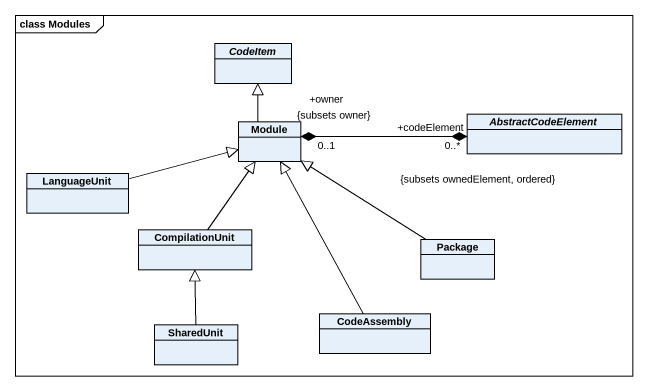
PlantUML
@startuml
mainframe class Modules
hide circle
hide empty members
abstract class CodeItem
abstract class AbstractCodeElement
class Module
class LanguageUnit
class CompilationUnit
class "Package" as Package_
class SharedUnit
class CodeAssembly
Module -up-|> CodeItem
Module "+owner\n0..1\n{subsets owner}" *-right-* "+codeElement\n0..*\n{subsets ownedElement, ordered}" AbstractCodeElement
LanguageUnit -right-|> Module
CompilationUnit -up-|> Module
Package_ -up-|> Module
SharedUnit -up-|> CompilationUnit
CodeAssembly -up-|> Module
@enduml
